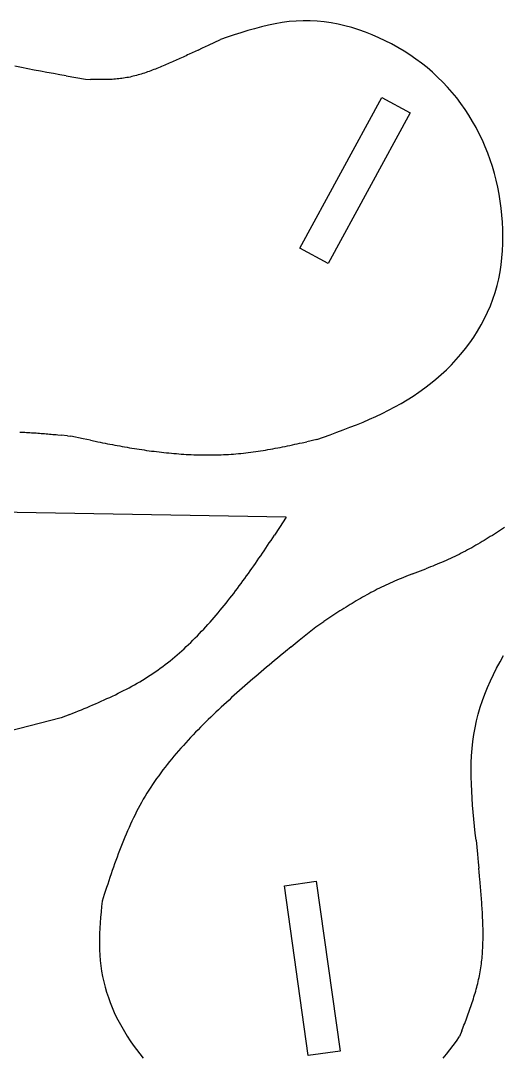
# Model space of a CAD drawing. Extents: x -3475 to 3475, y -2114 to 2114.
# Drawn here: x 723 to 1156, y -997 to -67 of the extents above; entities that cross this region are included whole.
import ezdxf

# ---------------------------------------------------------------- set-up
doc = ezdxf.new("R2010")
doc.units = 0
doc.header["$MEASUREMENT"] = 0
doc.layers.get('0').update_dxf_attribs({"linetype": 'CONTINUOUS'})

msp = doc.modelspace()

# ---------------------------------------------------------------- linework, layer by layer
for p, q in [((932.99, -74.36), (926.85, -76.12)), ((939.15, -72.73), (932.99, -74.36)), ((945.31, -71.25), (939.15, -72.73)), ((951.49, -69.97), (945.31, -71.25)), ((957.69, -68.89), (951.49, -69.97)), ((963.9, -68.05), (957.69, -68.89)), ((970.13, -67.48), (963.9, -68.05)), ((976.38, -67.2), (970.13, -67.48)), ((982.66, -67.23), (976.38, -67.2)), ((988.94, -67.56), (982.66, -67.23)), ((995.23, -68.19), (988.94, -67.56)), ((1001.51, -69.11), (995.23, -68.19)), ((1007.77, -70.29), (1001.51, -69.11)), ((1014, -71.73), (1007.77, -70.29)), ((1020.18, -73.43), (1014, -71.73)), ((1026.32, -75.35), (1020.18, -73.43)), ((908.46, -81.93), (902.33, -83.96)), ((914.58, -79.93), (908.46, -81.93)), ((920.71, -77.99), (914.58, -79.93)), ((926.85, -76.12), (920.71, -77.99)), ((1032.39, -77.5), (1026.32, -75.35)), ((1038.39, -79.86), (1032.39, -77.5)), ((1044.3, -82.42), (1038.39, -79.86)), ((1050.12, -85.17), (1044.3, -82.42)), ((882.26, -93.56), (886.29, -91.65)), ((886.29, -91.65), (891.64, -89.1)), ((891.64, -89.1), (902.33, -83.96)), ((1055.84, -88.1), (1050.12, -85.17)), ((1061.44, -91.21), (1055.84, -88.1)), ((1066.93, -94.49), (1061.44, -91.21)), ((864.7, -101.68), (863.34, -102.29)), ((866.06, -101.07), (864.7, -101.68)), ((867.42, -100.45), (866.06, -101.07)), ((868.77, -99.83), (867.42, -100.45)), ((870.13, -99.21), (868.77, -99.83)), ((871.48, -98.59), (870.13, -99.21)), ((872.83, -97.97), (871.48, -98.59)), ((874.18, -97.34), (872.83, -97.97)), ((876.88, -96.09), (874.18, -97.34)), ((879.57, -94.83), (876.88, -96.09)), ((882.26, -93.56), (879.57, -94.83)), ((1072.3, -97.95), (1066.93, -94.49)), ((1077.54, -101.58), (1072.3, -97.95)), ((1082.64, -105.37), (1077.54, -101.58)), ((723.84, -109.21), (718.11, -108.06)), ((729.57, -110.34), (723.84, -109.21)), ((735.31, -111.44), (729.57, -110.34)), ((741.05, -112.52), (735.31, -111.44)), ((842.64, -111.09), (841.24, -111.63)), ((844.04, -110.54), (842.64, -111.09)), ((845.43, -109.98), (844.04, -110.54)), ((846.82, -109.42), (845.43, -109.98)), ((848.21, -108.85), (846.82, -109.42)), ((849.6, -108.27), (848.21, -108.85)), ((850.98, -107.69), (849.6, -108.27)), ((852.37, -107.1), (850.98, -107.69)), ((853.74, -106.51), (852.37, -107.1)), ((855.12, -105.92), (853.74, -106.51)), ((856.5, -105.32), (855.12, -105.92)), ((857.87, -104.72), (856.5, -105.32)), ((859.24, -104.12), (857.87, -104.72)), ((860.61, -103.51), (859.24, -104.12)), ((861.97, -102.9), (860.61, -103.51)), ((863.34, -102.29), (861.97, -102.9)), ((1087.61, -109.34), (1082.64, -105.37)), ((1092.43, -113.47), (1087.61, -109.34)), ((746.79, -113.58), (741.05, -112.52)), ((752.54, -114.63), (746.79, -113.58)), ((758.29, -115.66), (752.54, -114.63)), ((764.04, -116.68), (758.29, -115.66)), ((764.04, -116.68), (781.3, -119.72)), ((781.3, -119.72), (785.81, -119.87)), ((787.31, -119.91), (785.81, -119.87)), ((788.81, -119.95), (787.31, -119.91)), ((790.31, -119.98), (788.81, -119.95)), ((791.81, -120.01), (790.31, -119.98)), ((793.3, -120.03), (791.81, -120.01)), ((794.8, -120.04), (793.3, -120.03)), ((796.29, -120.05), (794.8, -120.04)), ((797.79, -120.04), (796.29, -120.05)), ((799.28, -120.02), (797.79, -120.04)), ((800.77, -119.99), (799.28, -120.02)), ((802.25, -119.95), (800.77, -119.99)), ((803.74, -119.89), (802.25, -119.95)), ((805.22, -119.82), (803.74, -119.89)), ((806.7, -119.73), (805.22, -119.82)), ((808.18, -119.62), (806.7, -119.73)), ((809.65, -119.5), (808.18, -119.62)), ((811.12, -119.35), (809.65, -119.5)), ((812.59, -119.19), (811.12, -119.35)), ((814.06, -119), (812.59, -119.19)), ((815.52, -118.79), (814.06, -119)), ((816.98, -118.56), (815.52, -118.79)), ((818.43, -118.3), (816.98, -118.56)), ((819.88, -118.02), (818.43, -118.3)), ((821.33, -117.72), (819.88, -118.02)), ((822.77, -117.4), (821.33, -117.72)), ((824.21, -117.05), (822.77, -117.4)), ((825.65, -116.69), (824.21, -117.05)), ((827.08, -116.31), (825.65, -116.69)), ((828.51, -115.91), (827.08, -116.31)), ((829.94, -115.49), (828.51, -115.91)), ((831.36, -115.06), (829.94, -115.49)), ((832.78, -114.61), (831.36, -115.06)), ((834.2, -114.15), (832.78, -114.61)), ((835.62, -113.67), (834.2, -114.15)), ((837.03, -113.17), (835.62, -113.67)), ((838.44, -112.67), (837.03, -113.17)), ((839.84, -112.15), (838.44, -112.67)), ((841.24, -111.63), (839.84, -112.15)), ((1097.1, -117.76), (1092.43, -113.47)), ((1101.61, -122.21), (1097.1, -117.76)), ((1105.96, -126.82), (1101.61, -122.21)), ((1110.14, -131.59), (1105.96, -126.82)), ((973.64, -271.25), (1047.05, -136.05)), ((1047.05, -136.05), (1072.4, -149.82)), ((1114.15, -136.51), (1110.14, -131.59)), ((1117.98, -141.57), (1114.15, -136.51)), ((1121.64, -146.77), (1117.98, -141.57)), ((1125.12, -152.09), (1121.64, -146.77)), ((1072.4, -149.82), (998.99, -285.02)), ((1128.41, -157.53), (1125.12, -152.09)), ((1131.52, -163.08), (1128.41, -157.53)), ((1134.44, -168.72), (1131.52, -163.08)), ((1137.18, -174.46), (1134.44, -168.72)), ((1139.72, -180.28), (1137.18, -174.46)), ((1142.07, -186.18), (1139.72, -180.28)), ((1144.23, -192.14), (1142.07, -186.18)), ((1146.2, -198.17), (1144.23, -192.14)), ((1147.98, -204.25), (1146.2, -198.17)), ((1149.58, -210.39), (1147.98, -204.25)), ((1150.98, -216.58), (1149.58, -210.39)), ((1152.2, -222.82), (1150.98, -216.58)), ((1153.24, -229.09), (1152.2, -222.82)), ((1154.09, -235.4), (1153.24, -229.09)), ((1154.77, -241.74), (1154.09, -235.4)), ((1155.26, -248.1), (1154.77, -241.74)), ((1155.57, -254.48), (1155.26, -248.1)), ((1155.69, -260.87), (1155.57, -254.48)), ((1155.3, -273.62), (1155.6, -267.25)), ((1155.6, -267.25), (1155.69, -260.87)), ((998.99, -285.02), (973.64, -271.25)), ((1154.79, -279.97), (1155.3, -273.62)), ((1153.07, -292.57), (1154.05, -286.29)), ((1154.05, -286.29), (1154.79, -279.97)), ((1151.85, -298.8), (1153.07, -292.57)), ((1148.65, -311.07), (1150.38, -304.97)), ((1150.38, -304.97), (1151.85, -298.8)), ((1146.65, -317.09), (1148.65, -311.07)), ((1141.87, -328.86), (1144.38, -323.02)), ((1144.38, -323.02), (1146.65, -317.09)), ((1136.11, -340.22), (1139.1, -334.59)), ((1139.1, -334.59), (1141.87, -328.86)), ((1132.89, -345.73), (1136.11, -340.22)), ((1125.82, -356.37), (1129.46, -351.11)), ((1129.46, -351.11), (1132.89, -345.73)), ((1117.97, -366.45), (1121.99, -361.48)), ((1121.99, -361.48), (1125.82, -356.37)), ((1109.43, -375.92), (1113.78, -371.27)), ((1113.78, -371.27), (1117.97, -366.45)), ((1100.26, -384.75), (1104.92, -380.42)), ((1104.92, -380.42), (1109.43, -375.92)), ((1090.54, -392.95), (1095.46, -388.93)), ((1095.46, -388.93), (1100.26, -384.75)), ((1080.33, -400.53), (1085.49, -396.82)), ((1085.49, -396.82), (1090.54, -392.95)), ((1064.25, -410.76), (1069.7, -407.5)), ((1069.7, -407.5), (1075.06, -404.09)), ((1075.06, -404.09), (1080.33, -400.53)), ((1047.47, -419.67), (1053.13, -416.84)), ((1053.13, -416.84), (1058.72, -413.88)), ((1058.72, -413.88), (1064.25, -410.76)), ((1024.31, -429.83), (1030.16, -427.44)), ((1030.16, -427.44), (1035.98, -424.95)), ((1035.98, -424.95), (1041.75, -422.37)), ((1041.75, -422.37), (1047.47, -419.67)), ((722.38, -436.45), (723.87, -436.51)), ((723.87, -436.51), (725.35, -436.57)), ((725.35, -436.57), (726.84, -436.64)), ((726.84, -436.64), (728.32, -436.71)), ((728.32, -436.71), (729.81, -436.79)), ((729.81, -436.79), (731.29, -436.87)), ((1000.59, -438.79), (1006.55, -436.62)), ((1006.55, -436.62), (1012.5, -434.41)), ((1012.5, -434.41), (1018.41, -432.15)), ((1018.41, -432.15), (1024.31, -429.83)), ((731.29, -436.87), (732.78, -436.95)), ((732.78, -436.95), (734.26, -437.04)), ((734.26, -437.04), (735.74, -437.13)), ((735.74, -437.13), (737.22, -437.22)), ((737.22, -437.22), (738.71, -437.32)), ((738.71, -437.32), (740.19, -437.43)), ((740.19, -437.43), (741.67, -437.54)), ((741.67, -437.54), (743.15, -437.66)), ((743.15, -437.66), (744.63, -437.78)), ((744.63, -437.78), (746.11, -437.9)), ((746.11, -437.9), (747.59, -438.03)), ((747.59, -438.03), (749.07, -438.16)), ((749.07, -438.16), (750.55, -438.3)), ((750.55, -438.3), (752.03, -438.44)), ((752.03, -438.44), (753.51, -438.59)), ((753.51, -438.59), (754.99, -438.73)), ((754.99, -438.73), (756.47, -438.88)), ((756.47, -438.88), (759.43, -439.18)), ((765.34, -439.81), (759.43, -439.18)), ((765.34, -439.81), (768.3, -440.13)), ((779.2, -442.41), (768.3, -440.13)), ((785.75, -443.76), (779.2, -442.41)), ((785.75, -443.76), (790.11, -444.65)), ((790.11, -444.65), (792.3, -445.09)), ((792.3, -445.09), (794.48, -445.53)), ((794.48, -445.53), (796.66, -445.96)), ((796.66, -445.96), (798.85, -446.39)), ((973.37, -446.47), (975.56, -445.99)), ((975.56, -445.99), (979.92, -445.02)), ((988.65, -443.06), (979.92, -445.02)), ((988.65, -443.06), (994.62, -440.93)), ((994.62, -440.93), (1000.59, -438.79)), ((798.85, -446.39), (801.04, -446.82)), ((801.04, -446.82), (803.22, -447.24)), ((803.22, -447.24), (805.41, -447.66)), ((805.41, -447.66), (807.6, -448.07)), ((807.6, -448.07), (809.79, -448.47)), ((809.79, -448.47), (811.98, -448.87)), ((811.98, -448.87), (814.17, -449.27)), ((814.17, -449.27), (816.37, -449.65)), ((816.37, -449.65), (818.56, -450.03)), ((818.56, -450.03), (820.76, -450.41)), ((820.76, -450.41), (822.96, -450.77)), ((822.96, -450.77), (825.16, -451.13)), ((825.16, -451.13), (827.36, -451.48)), ((827.36, -451.48), (829.56, -451.82)), ((829.56, -451.82), (831.76, -452.16)), ((831.76, -452.16), (833.97, -452.48)), ((833.97, -452.48), (836.18, -452.8)), ((836.18, -452.8), (838.38, -453.11)), ((838.38, -453.11), (840.6, -453.4)), ((840.6, -453.4), (842.81, -453.69)), ((842.81, -453.69), (845.02, -453.97)), ((845.02, -453.97), (847.24, -454.23)), ((847.24, -454.23), (849.46, -454.49)), ((849.46, -454.49), (851.68, -454.73)), ((851.68, -454.73), (853.9, -454.97)), ((853.9, -454.97), (856.13, -455.19)), ((856.13, -455.19), (858.35, -455.4)), ((858.35, -455.4), (860.58, -455.59)), ((920.71, -455.52), (922.92, -455.29)), ((922.92, -455.29), (925.13, -455.04)), ((925.13, -455.04), (927.34, -454.78)), ((927.34, -454.78), (929.54, -454.5)), ((929.54, -454.5), (931.75, -454.2)), ((931.75, -454.2), (933.95, -453.89)), ((933.95, -453.89), (936.15, -453.57)), ((936.15, -453.57), (938.35, -453.23)), ((938.35, -453.23), (940.55, -452.88)), ((940.55, -452.88), (942.74, -452.52)), ((942.74, -452.52), (944.94, -452.14)), ((944.94, -452.14), (947.13, -451.76)), ((947.13, -451.76), (949.32, -451.36)), ((949.32, -451.36), (951.51, -450.96)), ((951.51, -450.96), (953.7, -450.54)), ((953.7, -450.54), (955.89, -450.12)), ((955.89, -450.12), (958.08, -449.68)), ((958.08, -449.68), (960.27, -449.24)), ((960.27, -449.24), (962.45, -448.8)), ((962.45, -448.8), (964.64, -448.34)), ((964.64, -448.34), (966.82, -447.88)), ((966.82, -447.88), (969.01, -447.41)), ((969.01, -447.41), (971.19, -446.94)), ((971.19, -446.94), (973.37, -446.47)), ((860.58, -455.59), (862.8, -455.78)), ((862.8, -455.78), (865.03, -455.95)), ((865.03, -455.95), (867.26, -456.11)), ((867.26, -456.11), (869.49, -456.26)), ((869.49, -456.26), (871.72, -456.39)), ((871.72, -456.39), (873.96, -456.51)), ((873.96, -456.51), (876.19, -456.62)), ((876.19, -456.62), (878.42, -456.71)), ((878.42, -456.71), (880.65, -456.79)), ((880.65, -456.79), (882.88, -456.85)), ((882.88, -456.85), (885.12, -456.9)), ((885.12, -456.9), (887.35, -456.94)), ((887.35, -456.94), (889.58, -456.96)), ((889.58, -456.96), (891.81, -456.96)), ((891.81, -456.96), (894.04, -456.95)), ((894.04, -456.95), (896.27, -456.93)), ((896.27, -456.93), (898.5, -456.88)), ((898.5, -456.88), (900.73, -456.82)), ((900.73, -456.82), (902.95, -456.75)), ((902.95, -456.75), (905.18, -456.66)), ((905.18, -456.66), (907.4, -456.55)), ((907.4, -456.55), (909.63, -456.42)), ((909.63, -456.42), (911.85, -456.28)), ((911.85, -456.28), (914.06, -456.12)), ((914.06, -456.12), (916.28, -455.94)), ((916.28, -455.94), (918.5, -455.74)), ((918.5, -455.74), (920.71, -455.52)), ((961.34, -512.9), (541.45, -505.58)), ((961.34, -512.9), (955.28, -522.14)), ((947.68, -533.67), (950.73, -529.06)), ((955.28, -522.14), (950.73, -529.06)), ((1146.15, -529.1), (1144.32, -530.25)), ((1147.97, -527.94), (1146.15, -529.1)), ((1149.79, -526.77), (1147.97, -527.94)), ((1151.6, -525.6), (1149.79, -526.77)), ((1153.41, -524.41), (1151.6, -525.6)), ((1155.22, -523.22), (1153.41, -524.41)), ((1157.02, -522.03), (1155.22, -523.22)), ((943.08, -540.56), (944.62, -538.26)), ((944.62, -538.26), (946.15, -535.96)), ((946.15, -535.96), (947.68, -533.67)), ((1131.41, -538.04), (1129.54, -539.11)), ((1133.27, -536.96), (1131.41, -538.04)), ((1135.12, -535.87), (1133.27, -536.96)), ((1136.97, -534.77), (1135.12, -535.87)), ((1138.82, -533.65), (1136.97, -534.77)), ((1140.66, -532.53), (1138.82, -533.65)), ((1142.49, -531.4), (1140.66, -532.53)), ((1144.32, -530.25), (1142.49, -531.4)), ((936.88, -549.7), (938.44, -547.42)), ((938.44, -547.42), (939.99, -545.14)), ((939.99, -545.14), (941.54, -542.85)), ((941.54, -542.85), (943.08, -540.56)), ((1112.41, -548.1), (1110.47, -549.02)), ((1114.34, -547.16), (1112.41, -548.1)), ((1116.27, -546.21), (1114.34, -547.16)), ((1118.19, -545.24), (1116.27, -546.21)), ((1120.1, -544.25), (1118.19, -545.24)), ((1122, -543.25), (1120.1, -544.25)), ((1123.9, -542.24), (1122, -543.25)), ((1125.78, -541.21), (1123.9, -542.24)), ((1127.66, -540.17), (1125.78, -541.21)), ((1129.54, -539.11), (1127.66, -540.17)), ((930.58, -558.79), (932.16, -556.52)), ((932.16, -556.52), (933.74, -554.25)), ((933.74, -554.25), (935.31, -551.98)), ((935.31, -551.98), (936.88, -549.7)), ((1090.64, -557.44), (1088.63, -558.23)), ((1092.65, -556.64), (1090.64, -557.44)), ((1094.65, -555.84), (1092.65, -556.64)), ((1096.65, -555.03), (1094.65, -555.84)), ((1098.64, -554.21), (1096.65, -555.03)), ((1100.63, -553.37), (1098.64, -554.21)), ((1102.61, -552.53), (1100.63, -553.37)), ((1104.59, -551.67), (1102.61, -552.53)), ((1106.55, -550.8), (1104.59, -551.67)), ((1108.51, -549.92), (1106.55, -550.8)), ((1110.47, -549.02), (1108.51, -549.92)), ((924.15, -567.8), (925.77, -565.56)), ((925.77, -565.56), (927.38, -563.31)), ((927.38, -563.31), (928.98, -561.05)), ((928.98, -561.05), (930.58, -558.79)), ((1066.51, -566.88), (1064.52, -567.69)), ((1068.52, -566.07), (1066.51, -566.88)), ((1070.52, -565.28), (1068.52, -566.07)), ((1072.53, -564.49), (1070.52, -565.28)), ((1074.54, -563.7), (1072.53, -564.49)), ((1074.54, -563.7), (1086.62, -559.02)), ((1088.63, -558.23), (1086.62, -559.02)), ((917.57, -576.72), (919.23, -574.5)), ((919.23, -574.5), (920.88, -572.27)), ((920.88, -572.27), (922.52, -570.04)), ((922.52, -570.04), (924.15, -567.8)), ((1046.82, -575.56), (1044.89, -576.52)), ((1048.75, -574.63), (1046.82, -575.56)), ((1050.7, -573.71), (1048.75, -574.63)), ((1052.65, -572.8), (1050.7, -573.71)), ((1054.61, -571.92), (1052.65, -572.8)), ((1056.58, -571.05), (1054.61, -571.92)), ((1058.55, -570.19), (1056.58, -571.05)), ((1060.54, -569.34), (1058.55, -570.19)), ((1062.52, -568.51), (1060.54, -569.34)), ((1064.52, -567.69), (1062.52, -568.51)), ((909.1, -587.73), (910.82, -585.54)), ((910.82, -585.54), (912.52, -583.35)), ((912.52, -583.35), (914.22, -581.15)), ((914.22, -581.15), (915.9, -578.94)), ((915.9, -578.94), (917.57, -576.72)), ((1029.72, -584.65), (1027.86, -585.72)), ((1031.6, -583.59), (1029.72, -584.65)), ((1033.48, -582.54), (1031.6, -583.59)), ((1035.36, -581.5), (1033.48, -582.54)), ((1037.25, -580.48), (1035.36, -581.5)), ((1039.15, -579.46), (1037.25, -580.48)), ((1041.06, -578.47), (1039.15, -579.46)), ((1042.97, -577.48), (1041.06, -578.47)), ((1044.89, -576.52), (1042.97, -577.48)), ((902.09, -596.39), (903.86, -594.24)), ((903.86, -594.24), (905.62, -592.08)), ((905.62, -592.08), (907.37, -589.9)), ((907.37, -589.9), (909.1, -587.73)), ((1013.1, -594.67), (1011.27, -595.82)), ((1014.93, -593.52), (1013.1, -594.67)), ((1016.76, -592.38), (1014.93, -593.52)), ((1018.6, -591.25), (1016.76, -592.38)), ((1020.44, -590.12), (1018.6, -591.25)), ((1022.29, -589.01), (1020.44, -590.12)), ((1024.14, -587.9), (1022.29, -589.01)), ((1026, -586.81), (1024.14, -587.9)), ((1027.86, -585.72), (1026, -586.81)), ((894.86, -604.89), (896.69, -602.78)), ((896.69, -602.78), (898.5, -600.66)), ((898.5, -600.66), (900.3, -598.53)), ((900.3, -598.53), (902.09, -596.39)), ((998.57, -604.06), (994.95, -606.45)), ((1000.37, -602.87), (998.57, -604.06)), ((1002.19, -601.68), (1000.37, -602.87)), ((1004, -600.5), (1002.19, -601.68)), ((1005.81, -599.32), (1004, -600.5)), ((1007.63, -598.15), (1005.81, -599.32)), ((1009.45, -596.98), (1007.63, -598.15)), ((1011.27, -595.82), (1009.45, -596.98)), ((885.49, -615.22), (887.4, -613.18)), ((887.4, -613.18), (889.29, -611.13)), ((889.29, -611.13), (891.16, -609.06)), ((891.16, -609.06), (893.02, -606.98)), ((893.02, -606.98), (894.86, -604.89)), ((972.98, -623.25), (987.74, -611.24)), ((987.74, -611.24), (994.95, -606.45)), ((877.72, -623.19), (879.69, -621.22)), ((879.69, -621.22), (881.64, -619.24)), ((881.64, -619.24), (883.57, -617.24)), ((883.57, -617.24), (885.49, -615.22)), ((867.64, -632.72), (869.69, -630.86)), ((869.69, -630.86), (871.72, -628.97)), ((871.72, -628.97), (873.74, -627.06)), ((873.74, -627.06), (875.74, -625.14)), ((875.74, -625.14), (877.72, -623.19)), ((965.61, -629.27), (960.71, -633.3)), ((965.61, -629.27), (972.98, -623.25)), ((857.12, -641.69), (859.26, -639.94)), ((859.26, -639.94), (861.38, -638.17)), ((861.38, -638.17), (863.48, -636.38)), ((863.48, -636.38), (865.57, -634.56)), ((865.57, -634.56), (867.64, -632.72)), ((953.37, -639.37), (950.93, -641.4)), ((955.81, -637.34), (953.37, -639.37)), ((960.71, -633.3), (955.81, -637.34)), ((1153.02, -642.56), (1156.18, -636.92)), ((843.89, -651.58), (846.14, -650)), ((846.14, -650), (848.38, -648.4)), ((848.38, -648.4), (850.59, -646.76)), ((850.59, -646.76), (852.78, -645.1)), ((852.78, -645.1), (854.96, -643.4)), ((854.96, -643.4), (857.12, -641.69)), ((941.19, -649.57), (938.77, -651.63)), ((943.62, -647.52), (941.19, -649.57)), ((946.05, -645.48), (943.62, -647.52)), ((948.49, -643.44), (946.05, -645.48)), ((950.93, -641.4), (948.49, -643.44)), ((1147.12, -654.01), (1150, -648.27)), ((1150, -648.27), (1153.02, -642.56)), ((829.99, -660.44), (832.35, -659.03)), ((832.35, -659.03), (834.69, -657.6)), ((834.69, -657.6), (837.02, -656.13)), ((837.02, -656.13), (839.33, -654.64)), ((839.33, -654.64), (841.62, -653.13)), ((841.62, -653.13), (843.89, -651.58)), ((931.52, -657.84), (929.11, -659.93)), ((933.93, -655.77), (931.52, -657.84)), ((936.35, -653.7), (933.93, -655.77)), ((938.77, -651.63), (936.35, -653.7)), ((1141.84, -665.64), (1144.39, -659.8)), ((1144.39, -659.8), (1147.12, -654.01)), ((813.05, -669.66), (815.51, -668.4)), ((815.51, -668.4), (817.96, -667.13)), ((817.96, -667.13), (820.4, -665.84)), ((820.4, -665.84), (822.82, -664.52)), ((822.82, -664.52), (825.22, -663.18)), ((825.22, -663.18), (827.62, -661.82)), ((827.62, -661.82), (829.99, -660.44)), ((919.52, -668.34), (917.14, -670.46)), ((921.91, -666.22), (919.52, -668.34)), ((924.31, -664.12), (921.91, -666.22)), ((926.71, -662.02), (924.31, -664.12)), ((929.11, -659.93), (926.71, -662.02)), ((1139.46, -671.53), (1141.84, -665.64)), ((792.99, -679.08), (795.53, -677.95)), ((795.53, -677.95), (798.06, -676.81)), ((798.06, -676.81), (800.58, -675.66)), ((800.58, -675.66), (803.1, -674.49)), ((803.1, -674.49), (805.6, -673.31)), ((805.6, -673.31), (808.1, -672.11)), ((808.1, -672.11), (810.58, -670.89)), ((810.58, -670.89), (813.05, -669.66)), ((910.02, -676.89), (907.66, -679.05)), ((912.39, -674.73), (910.02, -676.89)), ((914.76, -672.59), (912.39, -674.73)), ((917.14, -670.46), (914.76, -672.59)), ((1135.27, -683.45), (1137.26, -677.46)), ((1137.26, -677.46), (1139.46, -671.53)), ((769.86, -688.82), (772.44, -687.76)), ((772.44, -687.76), (775.03, -686.7)), ((775.03, -686.7), (777.61, -685.64)), ((777.61, -685.64), (780.18, -684.57)), ((780.18, -684.57), (782.76, -683.49)), ((782.76, -683.49), (785.32, -682.4)), ((785.32, -682.4), (787.88, -681.3)), ((787.88, -681.3), (790.44, -680.2)), ((790.44, -680.2), (792.99, -679.08)), ((898.29, -687.79), (895.96, -690.01)), ((900.62, -685.59), (898.29, -687.79)), ((902.96, -683.4), (900.62, -685.59)), ((905.31, -681.22), (902.96, -683.4)), ((907.66, -679.05), (905.31, -681.22)), ((1133.49, -689.49), (1135.27, -683.45)), ((759.49, -693.02), (702.42, -707.47)), ((767.27, -689.87), (759.49, -693.02)), ((767.27, -689.87), (769.86, -688.82)), ((889.05, -696.72), (886.76, -698.99)), ((891.34, -694.47), (889.05, -696.72)), ((893.64, -692.24), (891.34, -694.47)), ((895.96, -690.01), (893.64, -692.24)), ((1130.61, -701.75), (1131.94, -695.59)), ((1131.94, -695.59), (1133.49, -689.49)), ((880, -705.86), (877.78, -708.17)), ((882.24, -703.55), (880, -705.86)), ((884.5, -701.26), (882.24, -703.55)), ((886.76, -698.99), (884.5, -701.26)), ((1129.53, -707.96), (1130.61, -701.75)), ((871.22, -715.21), (869.07, -717.58)), ((873.39, -712.85), (871.22, -715.21)), ((875.57, -710.5), (873.39, -712.85)), ((877.78, -708.17), (875.57, -710.5)), ((1128.02, -720.52), (1128.67, -714.22)), ((1128.67, -714.22), (1129.53, -707.96)), ((862.74, -724.8), (860.68, -727.24)), ((864.83, -722.38), (862.74, -724.8)), ((866.94, -719.97), (864.83, -722.38)), ((869.07, -717.58), (866.94, -719.97)), ((1127.56, -726.85), (1128.02, -720.52)), ((856.63, -732.17), (854.65, -734.66)), ((858.64, -729.7), (856.63, -732.17)), ((860.68, -727.24), (858.64, -729.7)), ((1127.17, -739.57), (1127.28, -733.21)), ((1127.28, -733.21), (1127.56, -726.85)), ((848.85, -742.24), (846.98, -744.8)), ((850.76, -739.69), (848.85, -742.24)), ((852.69, -737.17), (850.76, -739.69)), ((854.65, -734.66), (852.69, -737.17)), ((1127.19, -745.93), (1127.17, -739.57)), ((841.55, -752.6), (839.81, -755.24)), ((843.33, -749.98), (841.55, -752.6)), ((845.14, -747.38), (843.33, -749.98)), ((846.98, -744.8), (845.14, -747.38)), ((1127.35, -752.29), (1127.19, -745.93)), ((1127.62, -758.64), (1127.35, -752.29)), ((836.43, -760.58), (834.79, -763.28)), ((838.1, -757.9), (836.43, -760.58)), ((839.81, -755.24), (838.1, -757.9)), ((1127.99, -764.97), (1127.62, -758.64)), ((831.63, -768.74), (830.11, -771.5)), ((833.19, -766), (831.63, -768.74)), ((834.79, -763.28), (833.19, -766)), ((1128.45, -771.29), (1127.99, -764.97)), ((1128.97, -777.59), (1128.45, -771.29)), ((825.73, -779.91), (824.34, -782.74)), ((827.16, -777.09), (825.73, -779.91)), ((828.62, -774.29), (827.16, -777.09)), ((830.11, -771.5), (828.62, -774.29)), ((1129.56, -783.89), (1128.97, -777.59)), ((821.65, -788.47), (820.34, -791.36)), ((822.98, -785.6), (821.65, -788.47)), ((824.34, -782.74), (822.98, -785.6)), ((1130.18, -790.19), (1129.56, -783.89)), ((817.81, -797.17), (816.58, -800.1)), ((819.06, -794.26), (817.81, -797.17)), ((820.34, -791.36), (819.06, -794.26)), ((1130.84, -796.47), (1130.18, -790.19)), ((1131.51, -802.76), (1130.84, -796.47)), ((814.19, -806), (813.03, -808.96)), ((815.37, -803.04), (814.19, -806)), ((816.58, -800.1), (815.37, -803.04)), ((1131.51, -802.76), (1132.79, -815.22)), ((809.65, -817.92), (808.55, -820.93)), ((810.75, -814.93), (809.65, -817.92)), ((811.88, -811.94), (810.75, -814.93)), ((813.03, -808.96), (811.88, -811.94)), ((1132.79, -815.22), (1133.51, -822.34)), ((806.41, -826.96), (805.35, -829.99)), ((807.47, -823.94), (806.41, -826.96)), ((808.55, -820.93), (807.47, -823.94)), ((1133.51, -822.34), (1134.04, -827.69)), ((803.28, -836.06), (802.25, -839.1)), ((804.31, -833.02), (803.28, -836.06)), ((805.35, -829.99), (804.31, -833.02)), ((1134.38, -831.26), (1134.04, -827.69)), ((1134.72, -834.83), (1134.38, -831.26)), ((1135.04, -838.4), (1134.72, -834.83)), ((800.22, -845.2), (798.22, -851.31)), ((801.24, -842.15), (800.22, -845.2)), ((802.25, -839.1), (801.24, -842.15)), ((959.63, -843.6), (988.2, -839.58)), ((981.05, -995.95), (959.63, -843.6)), ((988.2, -839.58), (1009.61, -991.94)), ((1135.2, -840.19), (1135.04, -838.4)), ((1135.35, -841.97), (1135.2, -840.19)), ((1135.51, -843.76), (1135.35, -841.97)), ((1135.66, -845.55), (1135.51, -843.76)), ((1135.8, -847.34), (1135.66, -845.55)), ((798.22, -851.31), (796.22, -857.43)), ((1135.95, -849.14), (1135.8, -847.34)), ((1136.09, -850.93), (1135.95, -849.14)), ((1136.23, -852.72), (1136.09, -850.93)), ((1136.36, -854.52), (1136.23, -852.72)), ((1136.49, -856.31), (1136.36, -854.52)), ((795.76, -862.28), (795.31, -867.13)), ((796.22, -857.43), (795.76, -862.28)), ((1136.62, -858.11), (1136.49, -856.31)), ((1136.74, -859.91), (1136.62, -858.11)), ((1136.86, -861.71), (1136.74, -859.91)), ((1136.97, -863.51), (1136.86, -861.71)), ((1137.08, -865.31), (1136.97, -863.51)), ((794.9, -871.98), (794.53, -876.83)), ((795.31, -867.13), (794.9, -871.98)), ((1137.19, -867.12), (1137.08, -865.31)), ((1137.28, -868.92), (1137.19, -867.12)), ((1137.38, -870.73), (1137.28, -868.92)), ((1137.46, -872.53), (1137.38, -870.73)), ((1137.54, -874.34), (1137.46, -872.53)), ((794.22, -881.67), (793.99, -886.52)), ((794.53, -876.83), (794.22, -881.67)), ((1137.61, -876.14), (1137.54, -874.34)), ((1137.67, -877.95), (1137.61, -876.14)), ((1137.72, -879.75), (1137.67, -877.95)), ((1137.77, -881.56), (1137.72, -879.75)), ((1137.8, -883.36), (1137.77, -881.56)), ((793.86, -891.35), (793.83, -896.19)), ((793.99, -886.52), (793.86, -891.35)), ((1137.79, -892.37), (1137.82, -890.57)), ((1137.82, -885.17), (1137.8, -883.36)), ((1137.83, -886.97), (1137.82, -885.17)), ((1137.82, -890.57), (1137.83, -888.77)), ((1137.83, -888.77), (1137.83, -886.97)), ((793.83, -896.19), (793.93, -901.02)), ((793.93, -901.02), (794.16, -905.84)), ((1137.34, -903.13), (1137.46, -901.34)), ((1137.46, -901.34), (1137.55, -899.55)), ((1137.55, -899.55), (1137.63, -897.76)), ((1137.63, -897.76), (1137.7, -895.97)), ((1137.7, -895.97), (1137.75, -894.17)), ((1137.75, -894.17), (1137.79, -892.37)), ((794.16, -905.84), (794.55, -910.66)), ((794.55, -910.66), (795.11, -915.47)), ((1136.52, -912.03), (1136.72, -910.26)), ((1136.72, -910.26), (1136.91, -908.48)), ((1136.91, -908.48), (1137.07, -906.7)), ((1137.07, -906.7), (1137.21, -904.92)), ((1137.21, -904.92), (1137.34, -903.13)), ((795.11, -915.47), (795.83, -920.27)), ((1135.23, -920.85), (1135.53, -919.09)), ((1135.53, -919.09), (1135.81, -917.33)), ((1135.81, -917.33), (1136.07, -915.57)), ((1136.07, -915.57), (1136.3, -913.8)), ((1136.3, -913.8), (1136.52, -912.03)), ((795.83, -920.27), (796.71, -925.05)), ((796.71, -925.05), (797.76, -929.8)), ((1133.43, -929.57), (1133.83, -927.83)), ((1133.83, -927.83), (1134.21, -926.09)), ((1134.21, -926.09), (1134.57, -924.35)), ((1134.57, -924.35), (1134.91, -922.6)), ((1134.91, -922.6), (1135.23, -920.85)), ((797.76, -929.8), (798.95, -934.52)), ((798.95, -934.52), (800.31, -939.19)), ((1130.71, -939.93), (1131.2, -938.21)), ((1131.2, -938.21), (1131.68, -936.49)), ((1131.68, -936.49), (1132.14, -934.76)), ((1132.14, -934.76), (1132.59, -933.04)), ((1132.59, -933.04), (1133.02, -931.3)), ((1133.02, -931.3), (1133.43, -929.57)), ((800.31, -939.19), (801.81, -943.83)), ((801.81, -943.83), (803.46, -948.41)), ((1128.05, -948.49), (1128.6, -946.79)), ((1128.6, -946.79), (1129.15, -945.08)), ((1129.15, -945.08), (1129.68, -943.36)), ((1129.68, -943.36), (1130.2, -941.65)), ((1130.2, -941.65), (1130.71, -939.93)), ((803.46, -948.41), (805.25, -952.93)), ((805.25, -952.93), (807.18, -957.39)), ((1124.51, -958.7), (1125.12, -957.01)), ((1125.12, -957.01), (1125.72, -955.31)), ((1125.72, -955.31), (1126.32, -953.61)), ((1126.32, -953.61), (1126.9, -951.9)), ((1126.9, -951.9), (1127.48, -950.2)), ((1127.48, -950.2), (1128.05, -948.49)), ((807.18, -957.39), (809.25, -961.78)), ((809.25, -961.78), (811.45, -966.1)), ((811.45, -966.1), (813.77, -970.36)), ((1121.35, -967.17), (1121.99, -965.48)), ((1121.99, -965.48), (1122.63, -963.79)), ((1122.63, -963.79), (1123.26, -962.1)), ((1123.26, -962.1), (1123.89, -960.4)), ((1123.89, -960.4), (1124.51, -958.7)), ((813.77, -970.36), (816.21, -974.55)), ((816.21, -974.55), (818.75, -978.68)), ((1118.75, -973.94), (1116.77, -979)), ((1118.75, -973.94), (1120.06, -970.56)), ((1120.06, -970.56), (1120.71, -968.87)), ((1120.71, -968.87), (1121.35, -967.17)), ((818.75, -978.68), (821.41, -982.75)), ((821.41, -982.75), (824.16, -986.75)), ((1110.98, -986.86), (1113.88, -982.94)), ((1113.88, -982.94), (1116.77, -979)), ((824.16, -986.75), (827, -990.69)), ((827, -990.69), (829.93, -994.57)), ((1009.61, -991.94), (981.05, -995.95)), ((1105.1, -994.63), (1108.05, -990.76)), ((1108.05, -990.76), (1110.98, -986.86)), ((829.93, -994.57), (832.94, -998.39)), ((1102.1, -998.46), (1105.1, -994.63))]:
    msp.add_line(p, q)

doc.saveas('drawing.dxf')
